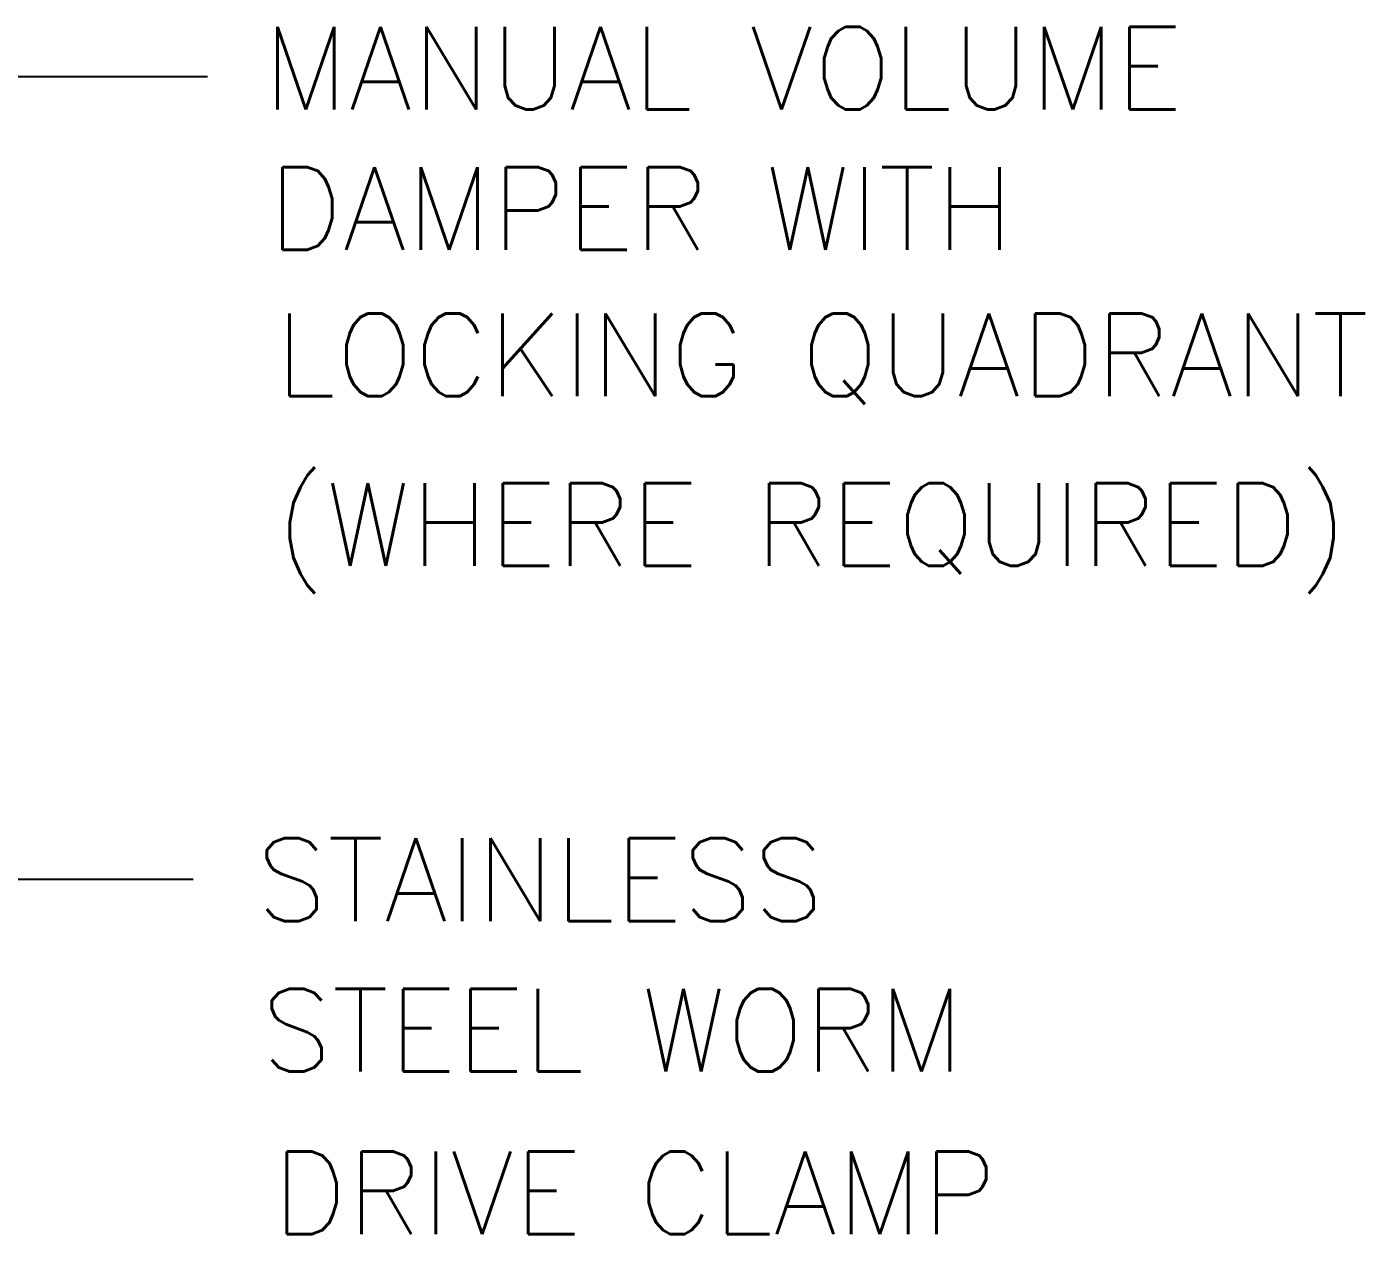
# Model space of a CAD drawing. Extents: x -730 to 2784, y 160 to 852.
# Drawn here: x -691.979 to -690.222, y 205.86 to 207.446 of the extents above; entities that cross this region are included whole.
import ezdxf

# ---------------------------------------------------------------- set-up
doc = ezdxf.new("R2010")
doc.units = 0
doc.header["$MEASUREMENT"] = 0
doc.layers.add('G-TX-HEV', color=2, linetype='Continuous')
doc.layers.add('T-TEXT', color=3, linetype='Continuous')
doc.styles.add('AC', font='romans.shx', dxfattribs={"height": 0.2})

msp = doc.modelspace()

# ---------------------------------------------------------------- linework, layer by layer
at = {"layer": 'T-TEXT', "color": 7, "linetype": 'Continuous'}
for p, q in [((-692.3989814344216, 207.3806717399669), (-691.7421339846555, 207.3806717399669)), ((-692.589154410357, 206.3265505000113), (-691.7609010545851, 206.3265505000113))]:
    msp.add_line(p, q, dxfattribs=at)

# ---------------------------------------------------------------- texts
at = {"layer": 'G-TX-HEV', "color": 7, "style": 'AC'}
for s, p in [('MANUAL VOLUME', (-691.668682802662, 207.3373463412086)), ('DAMPER WITH', (-691.6623464403975, 207.1531362583139)), ('LOCKING QUADRANT', (-691.6528418976096, 206.9609989499989)), ('(WHERE REQUIRED)', (-691.6524672334435, 206.7381202666804)), ('STAINLESS', (-691.6780110850913, 206.2717089831716)), ('STEEL WORM', (-691.6716386678662, 206.0740424295929)), ('DRIVE CLAMP', (-691.6564611048033, 205.860423852294))]:
    msp.add_text(s, height=0.108749801535043, dxfattribs=at).set_placement(p)

doc.saveas('drawing.dxf')
